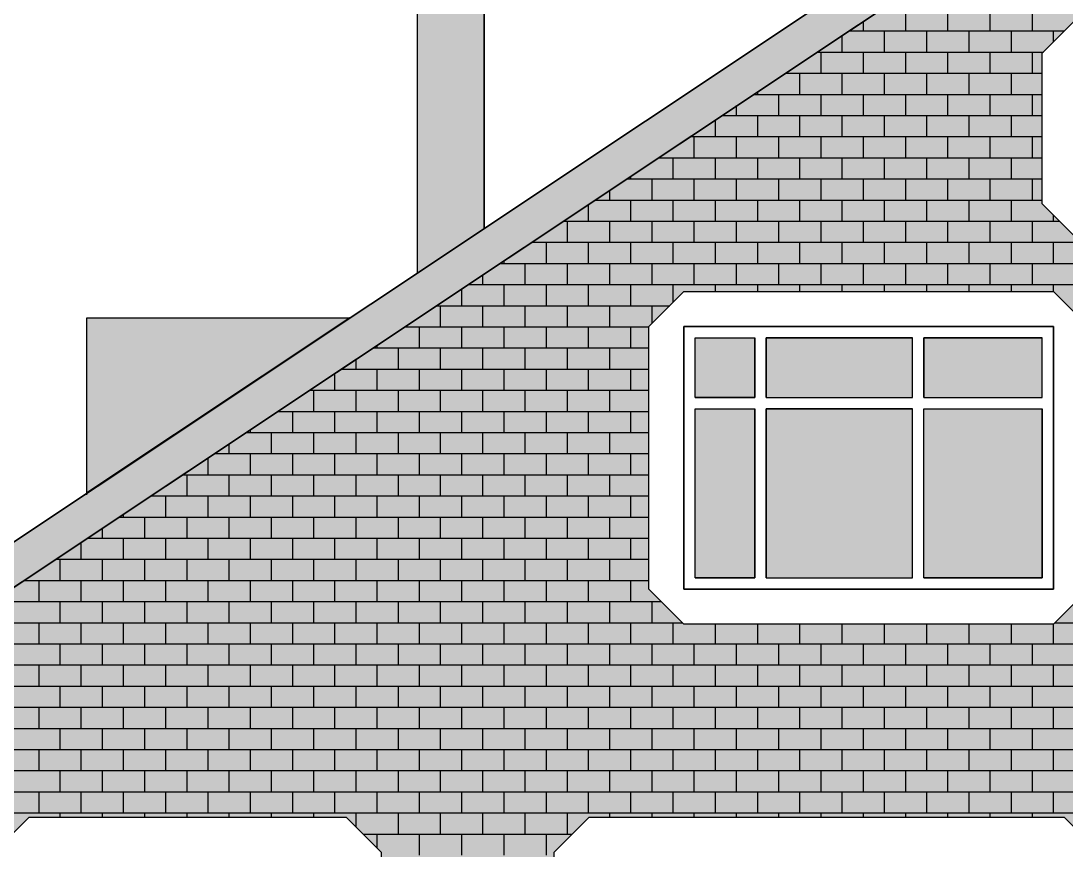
# Model space of a CAD drawing. Header units: millimetres. Extents: x 84778 to 227326, y -44398 to 146312.
# Drawn here: x 150950 to 156916, y 4372 to 9106 of the extents above; entities that cross this region are included whole.
import ezdxf

# ---------------------------------------------------------------- set-up
doc = ezdxf.new("R2010")
doc.units = ezdxf.units.MM
doc.header["$LTSCALE"] = 10
for name, color, linetype, lineweight in [('Основная', 7, 'Continuous', 30), ('основной', 7, 'Continuous', 30), ('Тонкая', 7, 'Continuous', 25)]:
    doc.layers.add(name, color=color, linetype=linetype, lineweight=lineweight)
doc.layers.add('ОТМЫВКА', color=254, linetype='Continuous')
doc.layers.add('Отмывка 2', color=7, linetype='Continuous')

msp = doc.modelspace()

# ---------------------------------------------------------------- hatches: boundary and pattern name
at = {"layer": 'Основная', "ltscale": 1000}
h = msp.add_hatch(color=7, dxfattribs=at)
h.paths.add_polyline_path([(155139.4, 7296.3), (154799.4, 7296.3), (154799.4, 6956.3), (155139.4, 6956.3)])
h.paths.add_polyline_path([(156039.4, 7296.3), (155204.4, 7296.3), (155204.4, 6956.3), (156039.4, 6956.3)])
h.paths.add_polyline_path([(156779.4, 7296.3), (156104.4, 7296.3), (156104.4, 6956.3), (156779.4, 6956.3)])
h = msp.add_hatch(color=7, dxfattribs=at)
h.paths.add_polyline_path([(156039.4, 6891.3), (155204.4, 6891.3), (155204.4, 5926.3), (156039.4, 5926.3)])
h.paths.add_polyline_path([(155139.4, 6891.3), (154799.4, 6891.3), (154799.4, 5926.3), (155139.4, 5926.3)])
h.paths.add_polyline_path([(156779.4, 6891.3), (156104.4, 6891.3), (156104.4, 5926.3), (156779.4, 5926.3)])
at = {"layer": 'ОТМЫВКА', "ltscale": 1000}
h = msp.add_hatch(color=254, dxfattribs=at)
h.paths.add_polyline_path([(153594.4, 9186.2), (153214.4, 9186.2), (153214.4, 7669.2), (153594.4, 7922.4)])
h.paths.add_polyline_path([(153674.4, 9236.2), (153594.4, 9236.2), (153134.4, 9236.2), (153134.4, 9186.2), (153214.4, 9186.2), (153674.4, 9186.2)])
h.paths.add_polyline_path([(153594.4, 9286.2), (153214.4, 9286.2), (153214.4, 9236.2), (153594.4, 9236.2)])
h.paths.add_polyline_path([(153674.4, 9336.2), (153594.4, 9336.2), (153134.4, 9336.2), (153134.4, 9286.2), (153214.4, 9286.2), (153674.4, 9286.2)])
h.paths.add_polyline_path([(153264.4, 9444.7), (153214.4, 9444.7), (153214.4, 9336.2), (153264.4, 9336.2)])
h.paths.add_polyline_path([(153594.4, 9444.7), (153540.4, 9444.7), (153540.4, 9336.2), (153594.4, 9336.2)])
h.paths.add_polyline_path([(157834.4, 11620.1), (157914.4, 11620.1), (157914.4, 11670.1), (157834.4, 11670.1), (157834.4, 11720.1), (157914.4, 11720.1), (157914.4, 11770.1), (157834.4, 11770.1), (157834.4, 11878.5), (157784.4, 11878.5), (157784.4, 11770.1), (157504.4, 11770.1), (157504.4, 11878.5), (157454.4, 11878.5), (157454.4, 11770.1), (157374.4, 11770.1), (157374.4, 11720.1), (157454.4, 11720.1), (157454.4, 11670.1), (157374.4, 11670.1), (157374.4, 11620.1), (157454.4, 11620.1), (157454.4, 10494.6), (157644.4, 10621.3), (157834.4, 10441.9)])
h = msp.add_hatch(color=31, dxfattribs=at)
h.paths.add_polyline_path([(158464.4, 5631.2), (158664.4, 5831.2), (160774.4, 5831.2), (160974.4, 5631.2), (160974.4, 4131.2), (160774.4, 3931.2), (158664.4, 3931.2), (158464.4, 4131.2)], flags=16)
h.paths.add_polyline_path([(154534.4, 7361.3), (154734.4, 7561.3), (156844.4, 7561.3), (157044.4, 7361.3), (157044.4, 5861.3), (156844.4, 5661.3), (154734.4, 5661.3), (154534.4, 5861.3)], flags=16)
h.paths.add_polyline_path([(156779.4, 8921.3), (156979.4, 9121.3), (158189.4, 9121.3), (158389.4, 8921.3), (158389.4, 8061.3), (158189.4, 7861.3), (156979.4, 7861.3), (156779.4, 8061.3)], flags=16)
h.paths.add_polyline_path([(149998.6, 5266.3), (150034.4, 5266.2), (150034.4, 5191.2), (150074.4, 5191.2), (150074.4, 5116.2), (150114.4, 5116.2), (150114.4, 5041.2), (150164.5, 5041.2), (150164.5, 2031.3), (157644.4, 2031.3), (157644.4, 3431.3), (161524.4, 3431.3), (161524.2, 6306.2), (161574.4, 6306.2), (161574.4, 6381.2), (161614.4, 6381.2), (161614.4, 6456.2), (161654.4, 6456.3), (161654.4, 6531.3), (161694.4, 6531.3), (161694.4, 6539), (157644.4, 10361.3)])
h.paths.add_polyline_path([(153994.5, 4361.3), (154194.5, 4561.3), (156904.5, 4561.3), (157104.5, 4361.3), (157104.4, 2861.3), (156904.4, 2661.3), (154194.4, 2661.3), (153994.4, 2861.3)], flags=16)
h.paths.add_polyline_path([(152806.5, 4561.3), (153006.5, 4361.3), (153006.4, 2861.3), (152806.4, 2661.3), (150996.4, 2661.3), (150796.4, 2861.3), (150796.5, 4361.3), (150996.5, 4561.3)], flags=16)
edge = h.paths.add_edge_path(flags=0)
edge.add_line((160974.4, 4131.2), (160974.4, 5631.2))
at = {"layer": 'Отмывка 2', "ltscale": 1000}
h = msp.add_hatch(color=254, dxfattribs=at)
h.paths.add_polyline_path([(157644.4, 10361.3), (157644.4, 10621.3), (149815.5, 5404.2), (149815.5, 5144.2)])
h.paths.add_polyline_path([(157644.4, 10621.3), (157644.4, 10361.3), (161872.4, 6370.9), (161872.4, 6630.9)])
at = {"layer": 'Тонкая', "ltscale": 1000}
msp.add_hatch(color=254, dxfattribs=at).paths.add_polyline_path([(152826.9, 7411), (151326.5, 7411), (151326.5, 6411.1)])

# ---------------------------------------------------------------- linework, layer by layer
at = {"layer": 'Основная', "ltscale": 1000}
for points in [[(149815.5, 5404.2), (157644.4, 10621.3), (157644.4, 10361.3), (149815.5, 5144.2), (149815.5, 5404.2)], [(151326.5, 6411.1), (151326.5, 7411), (152826.9, 7411)]]:
    msp.add_lwpolyline(points, dxfattribs=at)
at = {"layer": 'основной', "ltscale": 1000}
msp.add_lwpolyline([(149815.5, 5404.2), (149815.5, 5144.2), (157644.4, 10361.3), (157644.4, 10621.3), (149815.5, 5404.2)], dxfattribs=at)
at = {"layer": 'основной', "ltscale": 50}
msp.add_lwpolyline([(149815.5, 5144.2), (157644.4, 10361.3)], dxfattribs=at)
at = {"layer": 'Тонкая', "ltscale": 1000}
for p, q in [((156000.5, 9048.7), (156000.5, 9169.4)), ((156241.8, 9048.7), (156241.8, 9169.4)), ((156483, 9048.7), (156483, 9169.4)), ((156724.4, 9048.7), (156724.4, 9169.4)), ((155759.1, 9048.7), (155759.1, 9105)), ((155638.5, 8928.1), (155638.5, 9024.6)), ((155674.8, 9048.7), (156906.8, 9048.7)), ((155879.8, 8928.1), (155879.8, 9048.7)), ((156121.1, 8928.1), (156121.1, 9048.7)), ((156362.4, 8928.1), (156362.4, 9048.7)), ((156603.7, 8928.1), (156603.7, 9048.7)), ((156845, 8986.9), (156845, 9048.7)), ((155493.7, 8928.1), (156786.2, 8928.1)), ((155517.9, 8807.4), (155517.9, 8928.1)), ((155759.1, 8807.4), (155759.1, 8928.1)), ((156000.5, 8807.4), (156000.5, 8928.1)), ((156241.8, 8807.4), (156241.8, 8928.1)), ((156483, 8807.4), (156483, 8928.1)), ((156724.4, 8807.4), (156724.4, 8928.1)), ((155312.7, 8807.4), (156779.4, 8807.4)), ((155397.2, 8686.8), (155397.2, 8807.4)), ((155638.5, 8686.8), (155638.5, 8807.4)), ((155879.8, 8686.8), (155879.8, 8807.4)), ((156121.1, 8686.8), (156121.1, 8807.4)), ((156362.4, 8686.8), (156362.4, 8807.4)), ((156603.7, 8686.8), (156603.7, 8807.4)), ((155131.6, 8686.8), (156779.4, 8686.8)), ((155155.9, 8686.8), (155155.9, 8703)), ((155276.5, 8566.1), (155276.5, 8686.8)), ((155517.9, 8566.1), (155517.9, 8686.8)), ((155759.1, 8566.1), (155759.1, 8686.8)), ((156000.5, 8566.1), (156000.5, 8686.8)), ((156241.8, 8566.1), (156241.8, 8686.8)), ((156483, 8566.1), (156483, 8686.8)), ((156724.4, 8566.1), (156724.4, 8686.8)), ((155035.2, 8566.1), (155035.2, 8622.6)), ((154914.6, 8445.5), (154914.6, 8542.2)), ((154950.5, 8566.1), (156779.4, 8566.1)), ((155155.9, 8445.5), (155155.9, 8566.1)), ((155397.2, 8445.5), (155397.2, 8566.1)), ((155638.5, 8445.5), (155638.5, 8566.1)), ((155879.8, 8445.5), (155879.8, 8566.1)), ((156121.1, 8445.5), (156121.1, 8566.1)), ((156362.4, 8445.5), (156362.4, 8566.1)), ((156603.7, 8445.5), (156603.7, 8566.1)), ((154769.5, 8445.5), (156779.4, 8445.5)), ((154794, 8324.8), (154794, 8445.5)), ((155035.2, 8324.8), (155035.2, 8445.5)), ((155276.5, 8324.8), (155276.5, 8445.5)), ((155517.9, 8324.8), (155517.9, 8445.5)), ((155759.1, 8324.8), (155759.1, 8445.5)), ((156000.5, 8324.8), (156000.5, 8445.5)), ((156241.8, 8324.8), (156241.8, 8445.5)), ((156483, 8324.8), (156483, 8445.5)), ((156724.4, 8324.8), (156724.4, 8445.5)), ((154588.4, 8324.8), (156779.4, 8324.8)), ((154673.3, 8204.2), (154673.3, 8324.8)), ((154914.6, 8204.2), (154914.6, 8324.8)), ((155155.9, 8204.2), (155155.9, 8324.8)), ((155397.2, 8204.2), (155397.2, 8324.8)), ((155638.5, 8204.2), (155638.5, 8324.8)), ((155879.8, 8204.2), (155879.8, 8324.8)), ((156121.1, 8204.2), (156121.1, 8324.8)), ((156362.4, 8204.2), (156362.4, 8324.8)), ((156603.7, 8204.2), (156603.7, 8324.8)), ((154407.4, 8204.2), (156779.4, 8204.2)), ((154432, 8204.2), (154432, 8220.6)), ((154552.6, 8083.5), (154552.6, 8204.2)), ((154794, 8083.5), (154794, 8204.2)), ((155035.2, 8083.5), (155035.2, 8204.2)), ((155276.5, 8083.5), (155276.5, 8204.2)), ((155517.9, 8083.5), (155517.9, 8204.2)), ((155759.1, 8083.5), (155759.1, 8204.2)), ((156000.5, 8083.5), (156000.5, 8204.2)), ((156241.8, 8083.5), (156241.8, 8204.2)), ((156483, 8083.5), (156483, 8204.2)), ((156724.4, 8083.5), (156724.4, 8204.2)), ((154311.4, 8083.5), (154311.4, 8140.2)), ((154190.7, 7962.9), (154190.7, 8059.8)), ((154226.3, 8083.5), (156779.4, 8083.5)), ((154432, 7962.9), (154432, 8083.5)), ((154673.3, 7962.9), (154673.3, 8083.5)), ((154914.6, 7962.9), (154914.6, 8083.5)), ((155155.9, 7962.9), (155155.9, 8083.5)), ((155397.2, 7962.9), (155397.2, 8083.5)), ((155638.5, 7962.9), (155638.5, 8083.5)), ((155879.8, 7962.9), (155879.8, 8083.5)), ((156121.1, 7962.9), (156121.1, 8083.5)), ((156362.4, 7962.9), (156362.4, 8083.5)), ((156603.7, 7962.9), (156603.7, 8083.5)), ((156845, 7962.9), (156845, 7995.6)), ((154045.3, 7962.9), (156877.7, 7962.9)), ((154070, 7842.2), (154070, 7962.9)), ((154311.4, 7842.2), (154311.4, 7962.9)), ((154552.6, 7842.2), (154552.6, 7962.9)), ((154794, 7842.2), (154794, 7962.9)), ((155035.2, 7842.2), (155035.2, 7962.9)), ((155276.5, 7842.2), (155276.5, 7962.9)), ((155517.9, 7842.2), (155517.9, 7962.9)), ((155759.1, 7842.2), (155759.1, 7962.9)), ((156000.5, 7842.2), (156000.5, 7962.9)), ((156241.8, 7842.2), (156241.8, 7962.9)), ((156483, 7842.2), (156483, 7962.9)), ((156724.4, 7842.2), (156724.4, 7962.9)), ((153864.2, 7842.2), (160313.4, 7842.2)), ((153949.4, 7721.6), (153949.4, 7842.2)), ((154190.7, 7721.6), (154190.7, 7842.2)), ((154432, 7721.6), (154432, 7842.2)), ((154673.3, 7721.6), (154673.3, 7842.2)), ((154914.6, 7721.6), (154914.6, 7842.2)), ((155155.9, 7721.6), (155155.9, 7842.2)), ((155397.2, 7721.6), (155397.2, 7842.2)), ((155638.5, 7721.6), (155638.5, 7842.2)), ((155879.8, 7721.6), (155879.8, 7842.2)), ((156121.1, 7721.6), (156121.1, 7842.2)), ((156362.4, 7721.6), (156362.4, 7842.2)), ((156603.7, 7721.6), (156603.7, 7842.2)), ((156845, 7721.6), (156845, 7842.2)), ((153683.2, 7721.6), (160441.3, 7721.6)), ((153708.1, 7721.6), (153708.1, 7738.2)), ((153828.8, 7600.9), (153828.8, 7721.6)), ((154070, 7600.9), (154070, 7721.6)), ((154311.4, 7600.9), (154311.4, 7721.6)), ((154552.6, 7600.9), (154552.6, 7721.6)), ((154794, 7600.9), (154794, 7721.6)), ((155035.2, 7600.9), (155035.2, 7721.6)), ((155276.5, 7600.9), (155276.5, 7721.6)), ((155517.9, 7600.9), (155517.9, 7721.6)), ((155759.1, 7600.9), (155759.1, 7721.6)), ((156000.5, 7600.9), (156000.5, 7721.6)), ((156241.8, 7600.9), (156241.8, 7721.6)), ((156483, 7600.9), (156483, 7721.6)), ((156724.4, 7600.9), (156724.4, 7721.6)), ((153587.5, 7600.9), (153587.5, 7657.8)), ((153466.8, 7480.3), (153466.8, 7577.4)), ((153502.1, 7600.9), (160569.1, 7600.9)), ((153708.1, 7480.3), (153708.1, 7600.9)), ((153949.4, 7480.3), (153949.4, 7600.9)), ((154190.7, 7480.3), (154190.7, 7600.9)), ((154432, 7480.3), (154432, 7600.9)), ((154673.3, 7500.2), (154673.3, 7600.9)), ((154914.6, 7561.3), (154914.6, 7600.9)), ((155155.9, 7561.3), (155155.9, 7600.9)), ((155397.2, 7561.3), (155397.2, 7600.9)), ((155638.5, 7561.3), (155638.5, 7600.9)), ((155879.8, 7561.3), (155879.8, 7600.9)), ((156121.1, 7561.3), (156121.1, 7600.9)), ((156362.4, 7561.3), (156362.4, 7600.9)), ((156603.7, 7561.3), (156603.7, 7600.9)), ((156845, 7560.6), (156845, 7600.9)), ((153321.1, 7480.3), (154653.4, 7480.3)), ((153346.1, 7359.6), (153346.1, 7480.3)), ((153587.5, 7359.6), (153587.5, 7480.3)), ((153828.8, 7359.6), (153828.8, 7480.3)), ((154070, 7359.6), (154070, 7480.3)), ((154311.4, 7359.6), (154311.4, 7480.3)), ((154552.6, 7379.6), (154552.6, 7480.3)), ((153140, 7359.6), (154534.4, 7359.6)), ((153225.5, 7239), (153225.5, 7359.6)), ((153466.8, 7239), (153466.8, 7359.6)), ((153708.1, 7239), (153708.1, 7359.6)), ((153949.4, 7239), (153949.4, 7359.6)), ((154190.7, 7239), (154190.7, 7359.6)), ((154432, 7239), (154432, 7359.6)), ((152959, 7239), (154534.4, 7239)), ((152984.2, 7239), (152984.2, 7255.8)), ((153104.9, 7118.3), (153104.9, 7239)), ((153346.1, 7118.3), (153346.1, 7239)), ((153587.5, 7118.3), (153587.5, 7239)), ((153828.8, 7118.3), (153828.8, 7239)), ((154070, 7118.3), (154070, 7239)), ((154311.4, 7118.3), (154311.4, 7239)), ((152863.5, 7118.3), (152863.5, 7175.4)), ((152777.9, 7118.3), (154534.4, 7118.3)), ((152984.2, 6997.7), (152984.2, 7118.3)), ((153225.5, 6997.7), (153225.5, 7118.3)), ((153466.8, 6997.7), (153466.8, 7118.3)), ((153708.1, 6997.7), (153708.1, 7118.3)), ((153949.4, 6997.7), (153949.4, 7118.3)), ((154190.7, 6997.7), (154190.7, 7118.3)), ((154432, 6997.7), (154432, 7118.3)), ((152742.9, 6997.7), (152742.9, 7095)), ((152596.9, 6997.7), (154534.4, 6997.7)), ((152622.2, 6877), (152622.2, 6997.7)), ((152863.5, 6877), (152863.5, 6997.7)), ((153104.9, 6877), (153104.9, 6997.7)), ((153346.1, 6877), (153346.1, 6997.7)), ((153587.5, 6877), (153587.5, 6997.7)), ((153828.8, 6877), (153828.8, 6997.7)), ((154070, 6877), (154070, 6997.7)), ((154311.4, 6877), (154311.4, 6997.7)), ((152415.8, 6877), (154534.4, 6877)), ((152501.6, 6756.4), (152501.6, 6877)), ((152742.9, 6756.4), (152742.9, 6877)), ((152984.2, 6756.4), (152984.2, 6877)), ((153225.5, 6756.4), (153225.5, 6877)), ((153466.8, 6756.4), (153466.8, 6877)), ((153708.1, 6756.4), (153708.1, 6877)), ((153949.4, 6756.4), (153949.4, 6877)), ((154190.7, 6756.4), (154190.7, 6877)), ((154432, 6756.4), (154432, 6877)), ((152234.8, 6756.4), (154534.4, 6756.4)), ((152260.3, 6756.4), (152260.3, 6773.4)), ((152381, 6635.7), (152381, 6756.4)), ((152622.2, 6635.7), (152622.2, 6756.4)), ((152863.5, 6635.7), (152863.5, 6756.4)), ((153104.9, 6635.7), (153104.9, 6756.4)), ((153346.1, 6635.7), (153346.1, 6756.4)), ((153587.5, 6635.7), (153587.5, 6756.4)), ((153828.8, 6635.7), (153828.8, 6756.4)), ((154070, 6635.7), (154070, 6756.4)), ((154311.4, 6635.7), (154311.4, 6756.4)), ((152139.6, 6635.7), (152139.6, 6693)), ((152053.7, 6635.7), (154534.4, 6635.7)), ((152260.3, 6515.1), (152260.3, 6635.7)), ((152501.6, 6515.1), (152501.6, 6635.7)), ((152742.9, 6515.1), (152742.9, 6635.7)), ((152984.2, 6515.1), (152984.2, 6635.7)), ((153225.5, 6515.1), (153225.5, 6635.7)), ((153466.8, 6515.1), (153466.8, 6635.7)), ((153708.1, 6515.1), (153708.1, 6635.7)), ((153949.4, 6515.1), (153949.4, 6635.7)), ((154190.7, 6515.1), (154190.7, 6635.7)), ((154432, 6515.1), (154432, 6635.7)), ((152019, 6515.1), (152019, 6612.6)), ((151872.7, 6515.1), (154534.4, 6515.1)), ((151898.4, 6394.4), (151898.4, 6515.1)), ((152139.6, 6394.4), (152139.6, 6515.1)), ((152381, 6394.4), (152381, 6515.1)), ((152622.2, 6394.4), (152622.2, 6515.1)), ((152863.5, 6394.4), (152863.5, 6515.1)), ((153104.9, 6394.4), (153104.9, 6515.1)), ((153346.1, 6394.4), (153346.1, 6515.1)), ((153587.5, 6394.4), (153587.5, 6515.1)), ((153828.8, 6394.4), (153828.8, 6515.1)), ((154070, 6394.4), (154070, 6515.1)), ((154311.4, 6394.4), (154311.4, 6515.1)), ((151691.6, 6394.4), (154534.4, 6394.4)), ((151777.7, 6273.8), (151777.7, 6394.4)), ((152019, 6273.8), (152019, 6394.4)), ((152260.3, 6273.8), (152260.3, 6394.4)), ((152501.6, 6273.8), (152501.6, 6394.4)), ((152742.9, 6273.8), (152742.9, 6394.4)), ((152984.2, 6273.8), (152984.2, 6394.4)), ((153225.5, 6273.8), (153225.5, 6394.4)), ((153466.8, 6273.8), (153466.8, 6394.4)), ((153708.1, 6273.8), (153708.1, 6394.4)), ((153949.4, 6273.8), (153949.4, 6394.4)), ((154190.7, 6273.8), (154190.7, 6394.4)), ((154432, 6273.8), (154432, 6394.4)), ((151510.6, 6273.8), (154534.4, 6273.8)), ((151536.4, 6273.8), (151536.4, 6291)), ((151657, 6153.1), (151657, 6273.8)), ((151898.4, 6153.1), (151898.4, 6273.8)), ((152139.6, 6153.1), (152139.6, 6273.8)), ((152381, 6153.1), (152381, 6273.8)), ((152622.2, 6153.1), (152622.2, 6273.8)), ((152863.5, 6153.1), (152863.5, 6273.8)), ((153104.9, 6153.1), (153104.9, 6273.8)), ((153346.1, 6153.1), (153346.1, 6273.8)), ((153587.5, 6153.1), (153587.5, 6273.8)), ((153828.8, 6153.1), (153828.8, 6273.8)), ((154070, 6153.1), (154070, 6273.8)), ((154311.4, 6153.1), (154311.4, 6273.8)), ((151415.8, 6153.1), (151415.8, 6210.6)), ((151329.5, 6153.1), (154534.4, 6153.1)), ((151536.4, 6032.5), (151536.4, 6153.1)), ((151777.7, 6032.5), (151777.7, 6153.1)), ((152019, 6032.5), (152019, 6153.1)), ((152260.3, 6032.5), (152260.3, 6153.1)), ((152501.6, 6032.5), (152501.6, 6153.1)), ((152742.9, 6032.5), (152742.9, 6153.1)), ((152984.2, 6032.5), (152984.2, 6153.1)), ((153225.5, 6032.5), (153225.5, 6153.1)), ((153466.8, 6032.5), (153466.8, 6153.1)), ((153708.1, 6032.5), (153708.1, 6153.1)), ((153949.4, 6032.5), (153949.4, 6153.1)), ((154190.7, 6032.5), (154190.7, 6153.1)), ((154432, 6032.5), (154432, 6153.1)), ((151295.1, 6032.5), (151295.1, 6130.2)), ((151148.5, 6032.5), (154534.4, 6032.5)), ((151174.5, 5911.8), (151174.5, 6032.5)), ((151415.8, 5911.8), (151415.8, 6032.5)), ((151657, 5911.8), (151657, 6032.5)), ((151898.4, 5911.8), (151898.4, 6032.5)), ((152139.6, 5911.8), (152139.6, 6032.5)), ((152381, 5911.8), (152381, 6032.5)), ((152622.2, 5911.8), (152622.2, 6032.5)), ((152863.5, 5911.8), (152863.5, 6032.5)), ((153104.9, 5911.8), (153104.9, 6032.5)), ((153346.1, 5911.8), (153346.1, 6032.5)), ((153587.5, 5911.8), (153587.5, 6032.5)), ((153828.8, 5911.8), (153828.8, 6032.5)), ((154070, 5911.8), (154070, 6032.5)), ((154311.4, 5911.8), (154311.4, 6032.5)), ((150967.4, 5911.8), (154534.4, 5911.8)), ((151053.8, 5791.2), (151053.8, 5911.8)), ((151295.1, 5791.2), (151295.1, 5911.8)), ((151536.4, 5791.2), (151536.4, 5911.8)), ((151777.7, 5791.2), (151777.7, 5911.8)), ((152019, 5791.2), (152019, 5911.8)), ((152260.3, 5791.2), (152260.3, 5911.8)), ((152501.6, 5791.2), (152501.6, 5911.8)), ((152742.9, 5791.2), (152742.9, 5911.8)), ((152984.2, 5791.2), (152984.2, 5911.8)), ((153225.5, 5791.2), (153225.5, 5911.8)), ((153466.8, 5791.2), (153466.8, 5911.8)), ((153708.1, 5791.2), (153708.1, 5911.8)), ((153949.4, 5791.2), (153949.4, 5911.8)), ((154190.7, 5791.2), (154190.7, 5911.8)), ((154432, 5791.2), (154432, 5911.8)), ((150786.4, 5791.2), (154604.4, 5791.2)), ((151174.5, 5670.5), (151174.5, 5791.2)), ((151415.8, 5670.5), (151415.8, 5791.2)), ((151657, 5670.5), (151657, 5791.2)), ((151898.4, 5670.5), (151898.4, 5791.2)), ((152139.6, 5670.5), (152139.6, 5791.2)), ((152381, 5670.5), (152381, 5791.2)), ((152622.2, 5670.5), (152622.2, 5791.2)), ((152863.5, 5670.5), (152863.5, 5791.2)), ((153104.9, 5670.5), (153104.9, 5791.2)), ((153346.1, 5670.5), (153346.1, 5791.2)), ((153587.5, 5670.5), (153587.5, 5791.2)), ((153828.8, 5670.5), (153828.8, 5791.2)), ((154070, 5670.5), (154070, 5791.2)), ((154311.4, 5670.5), (154311.4, 5791.2)), ((154552.6, 5670.5), (154552.6, 5791.2)), ((150605.3, 5670.5), (154725.1, 5670.5)), ((151053.8, 5549.9), (151053.8, 5670.5)), ((151295.1, 5549.9), (151295.1, 5670.5)), ((151536.4, 5549.9), (151536.4, 5670.5)), ((151777.7, 5549.9), (151777.7, 5670.5)), ((152019, 5549.9), (152019, 5670.5)), ((152260.3, 5549.9), (152260.3, 5670.5)), ((152501.6, 5549.9), (152501.6, 5670.5)), ((152742.9, 5549.9), (152742.9, 5670.5)), ((152984.2, 5549.9), (152984.2, 5670.5)), ((153225.5, 5549.9), (153225.5, 5670.5)), ((153466.8, 5549.9), (153466.8, 5670.5)), ((153708.1, 5549.9), (153708.1, 5670.5)), ((153949.4, 5549.9), (153949.4, 5670.5)), ((154190.7, 5549.9), (154190.7, 5670.5)), ((154432, 5549.9), (154432, 5670.5)), ((154673.3, 5549.9), (154673.3, 5670.5)), ((156853.6, 5670.5), (158503.7, 5670.5)), ((154914.6, 5549.9), (154914.6, 5661.3)), ((155155.9, 5549.9), (155155.9, 5661.3)), ((155397.2, 5549.9), (155397.2, 5661.3)), ((155638.5, 5549.9), (155638.5, 5661.3)), ((155879.8, 5549.9), (155879.8, 5661.3)), ((156121.1, 5549.9), (156121.1, 5661.3)), ((156362.4, 5549.9), (156362.4, 5661.3)), ((156603.7, 5549.9), (156603.7, 5661.3)), ((156845, 5549.9), (156845, 5661.9)), ((150424.2, 5549.9), (158464.4, 5549.9)), ((151174.5, 5429.2), (151174.5, 5549.9)), ((151415.8, 5429.2), (151415.8, 5549.9)), ((151657, 5429.2), (151657, 5549.9)), ((151898.4, 5429.2), (151898.4, 5549.9)), ((152139.6, 5429.2), (152139.6, 5549.9)), ((152381, 5429.2), (152381, 5549.9)), ((152622.2, 5429.2), (152622.2, 5549.9)), ((152863.5, 5429.2), (152863.5, 5549.9)), ((153104.9, 5429.2), (153104.9, 5549.9)), ((153346.1, 5429.2), (153346.1, 5549.9)), ((153587.5, 5429.2), (153587.5, 5549.9)), ((153828.8, 5429.2), (153828.8, 5549.9)), ((154070, 5429.2), (154070, 5549.9)), ((154311.4, 5429.2), (154311.4, 5549.9)), ((154552.6, 5429.2), (154552.6, 5549.9)), ((154794, 5429.2), (154794, 5549.9)), ((155035.2, 5429.2), (155035.2, 5549.9)), ((155276.5, 5429.2), (155276.5, 5549.9)), ((155517.9, 5429.2), (155517.9, 5549.9)), ((155759.1, 5429.2), (155759.1, 5549.9)), ((156000.5, 5429.2), (156000.5, 5549.9)), ((156241.8, 5429.2), (156241.8, 5549.9)), ((156483, 5429.2), (156483, 5549.9)), ((156724.4, 5429.2), (156724.4, 5549.9)), ((150243.2, 5429.2), (158464.4, 5429.2)), ((151053.8, 5308.6), (151053.8, 5429.2)), ((151295.1, 5308.6), (151295.1, 5429.2)), ((151536.4, 5308.6), (151536.4, 5429.2)), ((151777.7, 5308.6), (151777.7, 5429.2)), ((152019, 5308.6), (152019, 5429.2)), ((152260.3, 5308.6), (152260.3, 5429.2)), ((152501.6, 5308.6), (152501.6, 5429.2)), ((152742.9, 5308.6), (152742.9, 5429.2)), ((152984.2, 5308.6), (152984.2, 5429.2)), ((153225.5, 5308.6), (153225.5, 5429.2)), ((153466.8, 5308.6), (153466.8, 5429.2)), ((153708.1, 5308.6), (153708.1, 5429.2)), ((153949.4, 5308.6), (153949.4, 5429.2)), ((154190.7, 5308.6), (154190.7, 5429.2)), ((154432, 5308.6), (154432, 5429.2)), ((154673.3, 5308.6), (154673.3, 5429.2)), ((154914.6, 5308.6), (154914.6, 5429.2)), ((155155.9, 5308.6), (155155.9, 5429.2)), ((155397.2, 5308.6), (155397.2, 5429.2)), ((155638.5, 5308.6), (155638.5, 5429.2)), ((155879.8, 5308.6), (155879.8, 5429.2)), ((156121.1, 5308.6), (156121.1, 5429.2)), ((156362.4, 5308.6), (156362.4, 5429.2)), ((156603.7, 5308.6), (156603.7, 5429.2)), ((156845, 5308.6), (156845, 5429.2)), ((150062.1, 5308.6), (158464.4, 5308.6)), ((151174.5, 5187.9), (151174.5, 5308.6)), ((151415.8, 5187.9), (151415.8, 5308.6)), ((151657, 5187.9), (151657, 5308.6)), ((151898.4, 5187.9), (151898.4, 5308.6)), ((152139.6, 5187.9), (152139.6, 5308.6)), ((152381, 5187.9), (152381, 5308.6)), ((152622.2, 5187.9), (152622.2, 5308.6)), ((152863.5, 5187.9), (152863.5, 5308.6)), ((153104.9, 5187.9), (153104.9, 5308.6)), ((153346.1, 5187.9), (153346.1, 5308.6)), ((153587.5, 5187.9), (153587.5, 5308.6)), ((153828.8, 5187.9), (153828.8, 5308.6)), ((154070, 5187.9), (154070, 5308.6)), ((154311.4, 5187.9), (154311.4, 5308.6)), ((154552.6, 5187.9), (154552.6, 5308.6)), ((154794, 5187.9), (154794, 5308.6)), ((155035.2, 5187.9), (155035.2, 5308.6)), ((155276.5, 5187.9), (155276.5, 5308.6)), ((155517.9, 5187.9), (155517.9, 5308.6)), ((155759.1, 5187.9), (155759.1, 5308.6)), ((156000.5, 5187.9), (156000.5, 5308.6)), ((156241.8, 5187.9), (156241.8, 5308.6)), ((156483, 5187.9), (156483, 5308.6)), ((156724.4, 5187.9), (156724.4, 5308.6)), ((150074.4, 5187.9), (158464.4, 5187.9)), ((151053.8, 5067.3), (151053.8, 5187.9)), ((151295.1, 5067.3), (151295.1, 5187.9)), ((151536.4, 5067.3), (151536.4, 5187.9)), ((151777.7, 5067.3), (151777.7, 5187.9)), ((152019, 5067.3), (152019, 5187.9)), ((152260.3, 5067.3), (152260.3, 5187.9)), ((152501.6, 5067.3), (152501.6, 5187.9)), ((152742.9, 5067.3), (152742.9, 5187.9)), ((152984.2, 5067.3), (152984.2, 5187.9)), ((153225.5, 5067.3), (153225.5, 5187.9)), ((153466.8, 5067.3), (153466.8, 5187.9)), ((153708.1, 5067.3), (153708.1, 5187.9)), ((153949.4, 5067.3), (153949.4, 5187.9)), ((154190.7, 5067.3), (154190.7, 5187.9)), ((154432, 5067.3), (154432, 5187.9)), ((154673.3, 5067.3), (154673.3, 5187.9)), ((154914.6, 5067.3), (154914.6, 5187.9)), ((155155.9, 5067.3), (155155.9, 5187.9)), ((155397.2, 5067.3), (155397.2, 5187.9)), ((155638.5, 5067.3), (155638.5, 5187.9)), ((155879.8, 5067.3), (155879.8, 5187.9)), ((156121.1, 5067.3), (156121.1, 5187.9)), ((156362.4, 5067.3), (156362.4, 5187.9)), ((156603.7, 5067.3), (156603.7, 5187.9)), ((156845, 5067.3), (156845, 5187.9)), ((150114.4, 5067.3), (158464.4, 5067.3)), ((151174.5, 4946.6), (151174.5, 5067.3)), ((151415.8, 4946.6), (151415.8, 5067.3)), ((151657, 4946.6), (151657, 5067.3)), ((151898.4, 4946.6), (151898.4, 5067.3)), ((152139.6, 4946.6), (152139.6, 5067.3)), ((152381, 4946.6), (152381, 5067.3)), ((152622.2, 4946.6), (152622.2, 5067.3)), ((152863.5, 4946.6), (152863.5, 5067.3)), ((153104.9, 4946.6), (153104.9, 5067.3)), ((153346.1, 4946.6), (153346.1, 5067.3)), ((153587.5, 4946.6), (153587.5, 5067.3)), ((153828.8, 4946.6), (153828.8, 5067.3)), ((154070, 4946.6), (154070, 5067.3)), ((154311.4, 4946.6), (154311.4, 5067.3)), ((154552.6, 4946.6), (154552.6, 5067.3)), ((154794, 4946.6), (154794, 5067.3)), ((155035.2, 4946.6), (155035.2, 5067.3)), ((155276.5, 4946.6), (155276.5, 5067.3)), ((155517.9, 4946.6), (155517.9, 5067.3)), ((155759.1, 4946.6), (155759.1, 5067.3)), ((156000.5, 4946.6), (156000.5, 5067.3)), ((156241.8, 4946.6), (156241.8, 5067.3)), ((156483, 4946.6), (156483, 5067.3)), ((156724.4, 4946.6), (156724.4, 5067.3)), ((150164.5, 4946.6), (158464.4, 4946.6)), ((151053.8, 4826), (151053.8, 4946.6)), ((151295.1, 4826), (151295.1, 4946.6)), ((151536.4, 4826), (151536.4, 4946.6)), ((151777.7, 4826), (151777.7, 4946.6)), ((152019, 4826), (152019, 4946.6)), ((152260.3, 4826), (152260.3, 4946.6)), ((152501.6, 4826), (152501.6, 4946.6)), ((152742.9, 4826), (152742.9, 4946.6)), ((152984.2, 4826), (152984.2, 4946.6)), ((153225.5, 4826), (153225.5, 4946.6)), ((153466.8, 4826), (153466.8, 4946.6)), ((153708.1, 4826), (153708.1, 4946.6)), ((153949.4, 4826), (153949.4, 4946.6)), ((154190.7, 4826), (154190.7, 4946.6)), ((154432, 4826), (154432, 4946.6)), ((154673.3, 4826), (154673.3, 4946.6)), ((154914.6, 4826), (154914.6, 4946.6)), ((155155.9, 4826), (155155.9, 4946.6)), ((155397.2, 4826), (155397.2, 4946.6)), ((155638.5, 4826), (155638.5, 4946.6)), ((155879.8, 4826), (155879.8, 4946.6)), ((156121.1, 4826), (156121.1, 4946.6)), ((156362.4, 4826), (156362.4, 4946.6)), ((156603.7, 4826), (156603.7, 4946.6)), ((156845, 4826), (156845, 4946.6)), ((150164.5, 4826), (158464.4, 4826)), ((151174.5, 4705.3), (151174.5, 4826)), ((151415.8, 4705.3), (151415.8, 4826)), ((151657, 4705.3), (151657, 4826)), ((151898.4, 4705.3), (151898.4, 4826)), ((152139.6, 4705.3), (152139.6, 4826)), ((152381, 4705.3), (152381, 4826)), ((152622.2, 4705.3), (152622.2, 4826)), ((152863.5, 4705.3), (152863.5, 4826)), ((153104.9, 4705.3), (153104.9, 4826)), ((153346.1, 4705.3), (153346.1, 4826)), ((153587.5, 4705.3), (153587.5, 4826)), ((153828.8, 4705.3), (153828.8, 4826)), ((154070, 4705.3), (154070, 4826)), ((154311.4, 4705.3), (154311.4, 4826)), ((154552.6, 4705.3), (154552.6, 4826)), ((154794, 4705.3), (154794, 4826)), ((155035.2, 4705.3), (155035.2, 4826)), ((155276.5, 4705.3), (155276.5, 4826)), ((155517.9, 4705.3), (155517.9, 4826)), ((155759.1, 4705.3), (155759.1, 4826)), ((156000.5, 4705.3), (156000.5, 4826)), ((156241.8, 4705.3), (156241.8, 4826)), ((156483, 4705.3), (156483, 4826)), ((156724.4, 4705.3), (156724.4, 4826)), ((150164.5, 4705.3), (158464.4, 4705.3)), ((151053.8, 4584.7), (151053.8, 4705.3)), ((151295.1, 4584.7), (151295.1, 4705.3)), ((151536.4, 4584.7), (151536.4, 4705.3)), ((151777.7, 4584.7), (151777.7, 4705.3)), ((152019, 4584.7), (152019, 4705.3)), ((152260.3, 4584.7), (152260.3, 4705.3)), ((152501.6, 4584.7), (152501.6, 4705.3)), ((152742.9, 4584.7), (152742.9, 4705.3)), ((152984.2, 4584.7), (152984.2, 4705.3)), ((153225.5, 4584.7), (153225.5, 4705.3)), ((153466.8, 4584.7), (153466.8, 4705.3)), ((153708.1, 4584.7), (153708.1, 4705.3)), ((153949.4, 4584.7), (153949.4, 4705.3)), ((154190.7, 4584.7), (154190.7, 4705.3)), ((154432, 4584.7), (154432, 4705.3)), ((154673.3, 4584.7), (154673.3, 4705.3)), ((154914.6, 4584.7), (154914.6, 4705.3)), ((155155.9, 4584.7), (155155.9, 4705.3)), ((155397.2, 4584.7), (155397.2, 4705.3)), ((155638.5, 4584.7), (155638.5, 4705.3)), ((155879.8, 4584.7), (155879.8, 4705.3)), ((156121.1, 4584.7), (156121.1, 4705.3)), ((156362.4, 4584.7), (156362.4, 4705.3)), ((156603.7, 4584.7), (156603.7, 4705.3)), ((156845, 4584.7), (156845, 4705.3)), ((150164.5, 4584.7), (158464.4, 4584.7)), ((151174.5, 4561.3), (151174.5, 4584.7)), ((151415.8, 4561.3), (151415.8, 4584.7)), ((151657, 4561.3), (151657, 4584.7)), ((151898.4, 4561.3), (151898.4, 4584.7)), ((152139.6, 4561.3), (152139.6, 4584.7)), ((152381, 4561.3), (152381, 4584.7)), ((152622.2, 4561.3), (152622.2, 4584.7)), ((152863.5, 4504.2), (152863.5, 4584.7)), ((153104.9, 4464), (153104.9, 4584.7)), ((153346.1, 4464), (153346.1, 4584.7)), ((153587.5, 4464), (153587.5, 4584.7)), ((153828.8, 4464), (153828.8, 4584.7)), ((154070, 4464), (154070, 4584.7)), ((154311.4, 4561.3), (154311.4, 4584.7)), ((154552.6, 4561.3), (154552.6, 4584.7)), ((154794, 4561.3), (154794, 4584.7)), ((155035.2, 4561.3), (155035.2, 4584.7)), ((155276.5, 4561.3), (155276.5, 4584.7)), ((155517.9, 4561.3), (155517.9, 4584.7)), ((155759.1, 4561.3), (155759.1, 4584.7)), ((156000.5, 4561.3), (156000.5, 4584.7)), ((156241.8, 4561.3), (156241.8, 4584.7)), ((156483, 4561.3), (156483, 4584.7)), ((156724.4, 4561.3), (156724.4, 4584.7)), ((152903.7, 4464), (154097.2, 4464)), ((152984.2, 4383.5), (152984.2, 4464)), ((153225.5, 4343.4), (153225.5, 4464)), ((153466.8, 4343.4), (153466.8, 4464)), ((153708.1, 4343.4), (153708.1, 4464)), ((153949.4, 4343.4), (153949.4, 4464))]:
    msp.add_line(p, q, dxfattribs=at)
at = {"layer": 'Тонкая', "linetype": 'Continuous', "ltscale": 1000}
msp.add_line((156779.4, 8061.3), (156779.4, 8921.3), dxfattribs=at)
at = {"layer": 'Тонкая', "linetype": 'ByBlock', "ltscale": 1000}
for p, q in [((151326.5, 7411), (152826.9, 7411)), ((151326.5, 6401.5), (151326.5, 7411))]:
    msp.add_line(p, q, dxfattribs=at)
at = {"layer": 'Тонкая', "lineweight": 30, "ltscale": 50}
msp.add_lwpolyline([(149680.7, 5314.4), (157644.4, 10621.3)], dxfattribs=at)
at = {"layer": 'Тонкая', "linetype": 'Continuous', "ltscale": 1000}
for points in [[(150164.4, 2031.3), (150164.5, 5041.2), (150114.4, 5041.2), (150114.4, 5116.2), (150074.4, 5116.2), (150074.4, 5191.2), (150034.4, 5191.2), (150034.4, 5266.2), (149998.6, 5266.3), (157644.4, 10361.3), (161694.4, 6539), (161694.4, 6531.3), (161654.4, 6531.3), (161654.4, 6456.2), (161614.4, 6456.2), (161614.4, 6381.2), (161574.4, 6381.2), (161574.4, 6306.2), (161524.4, 6306.2), (161524.4, 3431.3), (157644.4, 3431.3), (157644.4, 2031.3), (150164.4, 2031.3)], [(156779.4, 8921.3), (156979.4, 9121.3), (158189.4, 9121.3), (158389.4, 8921.3), (158389.4, 8061.3), (158189.4, 7861.3), (156979.4, 7861.3), (156779.4, 8061.3), (156779.4, 8921.3)], [(154534.4, 7361.3), (154734.4, 7561.3), (156844.4, 7561.3), (157044.4, 7361.3), (157044.4, 5861.3), (156844.4, 5661.3), (154734.4, 5661.3), (154534.4, 5861.3), (154534.4, 7361.3)], [(154734.4, 5861.3), (154734.4, 7361.3), (156844.4, 7361.3), (156844.4, 5861.3), (154734.4, 5861.3)], [(154734.4, 7361.3), (154734.4, 5861.3)], [(156844.4, 7361.3), (156844.4, 5861.3)], [(152806.5, 4561.3), (153006.5, 4361.3), (153006.4, 2861.3), (152806.4, 2661.3), (150996.4, 2661.3), (150796.4, 2861.3)], [(150796.5, 4361.3), (150996.5, 4561.3)], [(153994.5, 4361.3), (154194.5, 4561.3), (156904.5, 4561.3), (157104.5, 4361.3), (157104.4, 2861.3), (156904.4, 2661.3), (154194.4, 2661.3), (153994.4, 2861.3)]]:
    msp.add_lwpolyline(points, dxfattribs=at)
at = {"layer": 'Тонкая', "ltscale": 1000}
for points in [[(150164.5, 2031.3), (157644.4, 2031.3), (157644.4, 3431.3), (161524.4, 3431.3), (161524.2, 6306.2), (161574.4, 6306.2), (161574.4, 6381.2), (161614.4, 6381.2), (161614.4, 6456.2), (161654.4, 6456.3), (161654.4, 6531.3), (161694.4, 6531.3), (161694.4, 6539), (157644.4, 10361.3), (149998.6, 5266.3)], [(153214.4, 7669.2), (153214.4, 9186.2), (153134.4, 9186.2), (153134.4, 9236.2), (153214.4, 9236.2), (153214.4, 9286.2), (153134.4, 9286.2), (153134.4, 9336.2), (153214.4, 9336.2), (153214.4, 9444.7), (153134.4, 9444.7), (153444.4, 9631.3), (153674.4, 9444.7), (153214.4, 9444.7)], [(153214.4, 7669.2), (153214.4, 9186.2), (153134.4, 9186.2), (153134.4, 9236.2), (153214.4, 9236.2), (153214.4, 9286.2), (153134.4, 9286.2), (153134.4, 9336.2), (153214.4, 9336.2), (153214.4, 9444.7), (153264.4, 9444.7), (153264.4, 9336.2), (153540.4, 9336.2), (153540.4, 9444.7), (153594.4, 9444.7), (153594.4, 9336.2), (153674.4, 9336.2), (153674.4, 9286.2), (153594.4, 9286.2), (153594.4, 9236.2), (153674.4, 9236.2), (153674.4, 9186.2), (153594.4, 9186.2), (153594.4, 7922.4)], [(153594.4, 9444.7), (153594.4, 9336.2), (153674.4, 9336.2), (153674.4, 9286.2), (153594.4, 9286.2), (153594.4, 9236.2), (153674.4, 9236.2), (153674.4, 9186.2), (153594.4, 9186.2), (153594.4, 7922.4)], [(156779.4, 8061.3), (156779.4, 8921.3), (156979.4, 9121.3), (158189.4, 9121.3), (158389.4, 8921.3), (158389.4, 8061.3), (158189.4, 7861.3), (156979.4, 7861.3), (156779.4, 8061.3)], [(154534.4, 7361.3), (154734.4, 7561.3), (156844.4, 7561.3), (157044.4, 7361.3), (157044.4, 5861.3), (156844.4, 5661.3), (154734.4, 5661.3), (154534.4, 5861.3), (154534.4, 7361.3), (154734.4, 7561.3)], [(151326.5, 7411), (152826.9, 7411), (151326.5, 6411.1), (151326.5, 7411)], [(151326.5, 6411.1), (151326.5, 7411)], [(154734.4, 7361.3), (154734.4, 5861.3), (156844.4, 5861.3), (156844.4, 7361.3), (154734.4, 7361.3)], [(154799.4, 7296.3), (155139.4, 7296.3), (155139.4, 6956.3), (154799.4, 6956.3), (154799.4, 7296.3)], [(155204.4, 7296.3), (155204.4, 6956.3), (156039.4, 6956.3), (156039.4, 7296.3), (155204.4, 7296.3)], [(156104.4, 7296.3), (156104.4, 6956.3), (156779.4, 6956.3), (156779.4, 7296.3), (156104.4, 7296.3)], [(154800.2, 6891.3), (155139.4, 6891.3), (155139.4, 5926.3), (154799.4, 5926.3), (154799.4, 6891.3)], [(156039.4, 5926.3), (156039.4, 6891.3), (155204.4, 6891.3), (155204.4, 5926.3), (156039.4, 5926.3)], [(156104.4, 6891.3), (156779.4, 6891.3), (156779.4, 5926.3), (156104.4, 5926.3), (156104.4, 6891.3), (156779.4, 6891.3)], [(156104.4, 6891.3), (156779.4, 6891.3)], [(156104.4, 5926.3), (156779.4, 5926.3)], [(153006.5, 4361.3), (153006.4, 2861.3), (152806.4, 2661.3), (150996.4, 2661.3), (150796.4, 2861.3), (150796.5, 4361.3), (150996.5, 4561.3), (152806.5, 4561.3), (153006.5, 4361.3)], [(153994.5, 4361.3), (154194.5, 4561.3), (156904.5, 4561.3), (157104.5, 4361.3), (157104.4, 2861.3), (156904.4, 2661.3), (154194.4, 2661.3), (153994.4, 2861.3), (153994.5, 4361.3)]]:
    msp.add_lwpolyline(points, dxfattribs=at)
at = {"layer": 'Тонкая', "ltscale": 50}
for points in [[(153214.4, 7669.2), (153214.4, 9186.2)], [(153594.4, 7922.4), (153594.4, 9186.2)], [(154734.4, 5861.3), (154734.4, 7361.3)], [(154734.4, 5861.3), (154734.4, 7361.3)], [(156844.4, 5861.3), (156844.4, 7361.3)], [(156844.4, 5861.3), (156844.4, 7361.3)], [(154799.4, 6956.3), (154799.4, 7296.3)], [(155139.4, 6956.3), (155139.4, 7296.3)], [(155204.4, 6956.3), (155204.4, 7296.3)], [(156039.4, 6956.3), (156039.4, 7296.3)], [(156104.4, 6956.3), (156104.4, 7296.3)], [(156779.4, 6956.3), (156779.4, 7296.3)], [(154799.4, 5926.3), (154799.4, 6891.3)], [(155139.4, 5926.3), (155139.4, 6891.3)], [(155204.4, 5926.3), (155204.4, 6891.3)], [(156039.4, 5926.3), (156039.4, 6891.3)], [(156104.4, 5926.3), (156104.4, 6891.3)], [(156779.4, 5926.3), (156779.4, 6891.3)]]:
    msp.add_lwpolyline(points, dxfattribs=at)
at = {"layer": 'Тонкая', "linetype": 'ByBlock', "ltscale": 1000}
for points in [[(154734.4, 7361.3), (156844.4, 7361.3)], [(154734.4, 7361.3), (156844.4, 7361.3)], [(154799.4, 7296.3), (155139.4, 7296.3)], [(155204.4, 7296.3), (156039.4, 7296.3)], [(156104.4, 7296.3), (156779.4, 7296.3)], [(154799.4, 6956.3), (155139.4, 6956.3)], [(155204.4, 6956.3), (156039.4, 6956.3)], [(156104.4, 6956.3), (156779.4, 6956.3)], [(154799.4, 6891.3), (155139.4, 6891.3)], [(155204.4, 6891.3), (156039.4, 6891.3)], [(156104.4, 6891.3), (156779.4, 6891.3)], [(154799.4, 5926.3), (155139.4, 5926.3)], [(155204.4, 5926.3), (156039.4, 5926.3)], [(156104.4, 5926.3), (156779.4, 5926.3)], [(154734.4, 5861.3), (156844.4, 5861.3)], [(154734.4, 5861.3), (156844.4, 5861.3)], [(150996.5, 4561.3), (152806.5, 4561.3)], [(154194.5, 4561.3), (156904.5, 4561.3)]]:
    msp.add_lwpolyline(points, dxfattribs=at)

doc.saveas('drawing.dxf')
